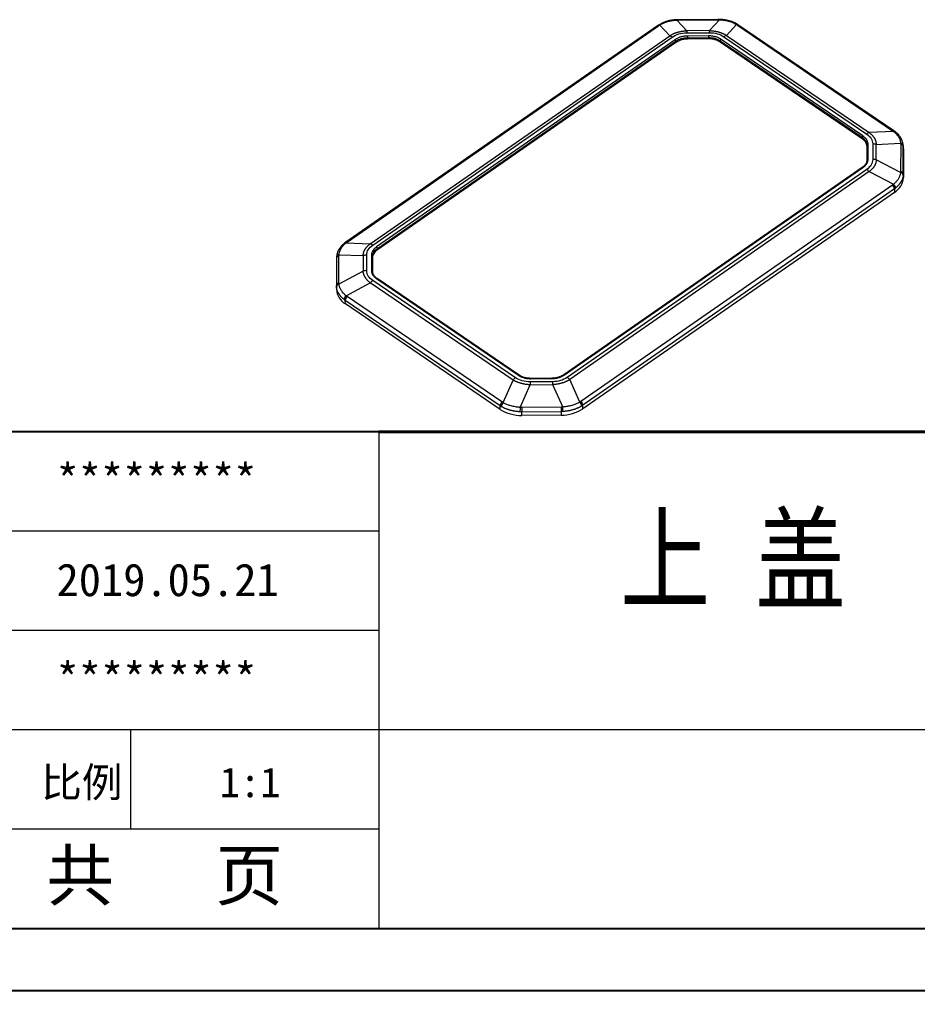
# Model space of a CAD drawing. Header units: inches. Extents: x 1127 to 4647, y 569 to 968.
# Drawn here: x 2056.7 to 2188.4, y 573 to 715.4 of the extents above; entities that cross this region are included whole.
import ezdxf

# ---------------------------------------------------------------- set-up
doc = ezdxf.new("R2010")
doc.units = ezdxf.units.IN
doc.layers.add('文字', color=81, linetype='Continuous')
doc.layers.add('粗实线', color=7, linetype='Continuous', lineweight=30)
doc.layers.add('细实线', color=3, linetype='Continuous', lineweight=9)
doc.styles.get("Standard").update_dxf_attribs({"font": 'txt', "bigfont": 'gbcbig.shx'})
doc.styles.add('宋体', font='', dxfattribs={"width": 0.8, "height": 3.5})
doc.styles.get('宋体').set_extended_font_data('SimSun')

msp = doc.modelspace()

# ---------------------------------------------------------------- linework, layer by layer
at = {"color": 7, "linetype": 'Continuous', "lineweight": 15}
for p, q in [((2153.358, 715.318), (2153.117, 715.313)), ((2154.588, 713.69), (2153.129, 715.261)), ((2153.357, 715.266), (2159.149, 715.306)), ((2159.15, 715.358), (2153.358, 715.318)), ((2159.376, 715.305), (2157.892, 713.713)), ((2159.391, 715.357), (2159.15, 715.358)), ((2150.271, 714.41), (2104.576, 682.687)), ((2104.765, 682.698), (2150.459, 714.421)), ((2150.454, 714.532), (2150.271, 714.41)), ((2150.625, 714.531), (2152.084, 712.959)), ((2157.892, 713.713), (2154.588, 713.69)), ((2161.88, 714.609), (2160.396, 713.017)), ((2162.045, 714.501), (2184.757, 699.042)), ((2162.24, 714.491), (2162.056, 714.611)), ((2184.952, 699.032), (2162.24, 714.491)), ((2108.149, 682.458), (2152.084, 712.959)), ((2108.524, 682.265), (2152.458, 712.766)), ((2152.863, 712.387), (2109.08, 681.991)), ((2109.2, 681.788), (2152.983, 712.184)), ((2152.983, 712.184), (2152.986, 711.98)), ((2154.587, 713.387), (2157.891, 713.41)), ((2157.784, 712.942), (2154.694, 712.921)), ((2154.696, 712.683), (2157.786, 712.705)), ((2154.696, 712.683), (2154.698, 712.48)), ((2157.788, 712.501), (2154.698, 712.48)), ((2157.786, 712.705), (2157.788, 712.501)), ((2159.498, 712.229), (2180.299, 698.07)), ((2159.498, 712.229), (2159.501, 712.026)), ((2180.302, 697.866), (2159.501, 712.026)), ((2180.417, 698.274), (2159.615, 712.434)), ((2160.02, 712.819), (2180.973, 698.556)), ((2160.396, 713.017), (2181.349, 698.754)), ((2152.986, 711.98), (2109.203, 681.584)), ((2180.299, 698.07), (2180.302, 697.866)), ((2184.913, 698.931), (2181.349, 698.754)), ((2185.127, 698.907), (2184.952, 699.032)), ((2180.996, 696.988), (2181.008, 696.897)), ((2181.008, 696.897), (2181.008, 694.773)), ((2181.174, 694.896), (2181.175, 697.02)), ((2181.854, 697.099), (2181.853, 694.827)), ((2182.385, 694.768), (2182.386, 697.04)), ((2182.386, 697.04), (2185.95, 697.216)), ((2185.956, 697.058), (2185.955, 693.077)), ((2186.337, 696.855), (2186.343, 696.705)), ((2186.343, 692.693), (2186.344, 696.675)), ((2186.351, 696.184), (2186.344, 696.72)), ((2186.344, 696.675), (2186.351, 696.155)), ((2186.351, 696.155), (2186.35, 692.173)), ((2186.351, 696.184), (2186.351, 696.155)), ((2180.321, 693.648), (2136.538, 663.252)), ((2136.632, 663.236), (2180.415, 693.632)), ((2185.948, 692.922), (2182.385, 694.768)), ((2180.971, 693.358), (2137.036, 662.857)), ((2181.347, 693.04), (2137.413, 662.538)), ((2181.347, 693.04), (2184.91, 691.193)), ((2186.35, 692.173), (2186.343, 692.693)), ((2184.754, 691.077), (2139.06, 659.354)), ((2185.03, 690.507), (2139.336, 658.784)), ((2185.037, 689.986), (2139.343, 658.264)), ((2185.03, 690.507), (2185.037, 689.986)), ((2104.576, 682.687), (2104.401, 682.56)), ((2104.609, 682.585), (2108.149, 682.458)), ((2103.563, 676.716), (2103.565, 680.698)), ((2103.571, 680.856), (2107.111, 680.729)), ((2107.111, 680.729), (2107.11, 678.458)), ((2107.641, 678.524), (2107.641, 680.795)), ((2108.321, 680.727), (2108.32, 678.602)), ((2109.2, 681.788), (2109.203, 681.584)), ((2103.187, 680.31), (2103.186, 676.328)), ((2103.196, 680.518), (2103.187, 680.314)), ((2108.49, 678.482), (2108.49, 680.606)), ((2108.49, 680.606), (2108.493, 680.402)), ((2108.493, 680.402), (2108.492, 678.46)), ((2107.11, 678.458), (2103.57, 676.562)), ((2108.504, 678.371), (2108.49, 678.482)), ((2104.607, 674.847), (2108.147, 676.743)), ((2129.1, 662.481), (2108.147, 676.743)), ((2129.475, 662.804), (2108.522, 677.067)), ((2109.078, 677.349), (2129.88, 663.189)), ((2129.976, 663.206), (2109.174, 677.366)), ((2103.186, 676.332), (2103.186, 676.299)), ((2103.187, 676.299), (2103.186, 676.328)), ((2103.186, 676.314), (2103.193, 675.778)), ((2127.209, 658.7), (2104.497, 674.159)), ((2104.504, 673.639), (2104.497, 674.159)), ((2127.216, 658.179), (2104.504, 673.639)), ((2127.474, 659.274), (2104.763, 674.733)), ((2127.64, 659.169), (2129.1, 662.481)), ((2134.908, 662.236), (2131.603, 662.213)), ((2134.801, 662.748), (2131.711, 662.727)), ((2131.711, 662.681), (2134.801, 662.702)), ((2138.895, 659.247), (2137.413, 662.538)), ((2130.144, 658.473), (2131.604, 661.785)), ((2131.604, 661.785), (2134.908, 661.808)), ((2134.908, 661.808), (2136.39, 658.517)), ((2127.216, 658.179), (2127.209, 658.7)), ((2136.163, 658.509), (2130.371, 658.469)), ((2139.343, 658.264), (2139.336, 658.784)), ((2130.376, 657.82), (2136.168, 657.86)), ((2130.383, 657.299), (2130.376, 657.82)), ((2136.175, 657.34), (2130.383, 657.299)), ((2136.168, 657.86), (2136.175, 657.34))]:
    msp.add_line(p, q, dxfattribs=at)
at = {"color": 8, "linetype": 'Continuous', "lineweight": 15}
for p, q in [((2186.343, 696.705), (2186.344, 696.675)), ((2103.196, 680.518), (2103.195, 680.5)), ((2108.49, 678.482), (2108.49, 678.464)), ((2103.193, 676.151), (2103.187, 676.299))]:
    msp.add_line(p, q, dxfattribs=at)
for p, q in [((2181.719, 654.9), (2000.167, 654.9)), ((1810.213, 582.062), (2327.942, 582.062)), ((1796.218, 572.957), (2337.047, 572.957))]:
    msp.add_line(p, q)
at = {"color": 7, "linetype": 'Continuous', "lineweight": 15, "flags": 128}
for points in [[(2186.337, 696.855), (2186.329, 696.917), (2186.328, 696.923)], [(2103.202, 680.561), (2103.2, 680.552), (2103.196, 680.518)]]:
    msp.add_lwpolyline(points, dxfattribs=at)
at = {"color": 8, "linetype": 'Continuous', "lineweight": 15}
for centre, radius, start, end in [((2153.027, 715.264), 0.102, 358.60836, 29.07465), ((2153.938, 715.278), 0.581, 176.02584, 181.20041), ((2159.729, 715.318), 0.581, 176.02584, 181.20041), ((2159.462, 715.308), 0.0857, 145.18244, 182.25816), ((2150.376, 714.23), 0.208, 66.29838, 120.37038), ((2150.538, 714.37), 0.183, 61.80428, 117.35954), ((2161.97, 714.442), 0.19, 63.162, 118.46538), ((2162.133, 714.305), 0.215, 60.13579, 114.09479), ((2184.845, 698.845), 0.215, 60.17299, 114.09194), ((2184.998, 698.714), 0.233, 56.08635, 111.31402), ((2185.897, 696.757), 0.462, 20.97063, 83.40346), ((2180.356, 693.572), 0.0842, 45.80014, 114.88183), ((2104.53, 682.368), 0.231, 69.82945, 123.70329), ((2104.682, 682.507), 0.208, 66.30269, 120.31583), ((2103.615, 680.423), 0.435, 95.78337, 161.60355), ((2109.139, 677.283), 0.0895, 66.89364, 133.02645), ((2129.941, 663.124), 0.0893, 66.56767, 133.07107), ((2132.624, 662.694), 0.913, 177.96107, 180.84719), ((2135.714, 662.716), 0.913, 177.96107, 180.84719), ((2136.573, 663.172), 0.0873, 47.22599, 113.77586)]:
    msp.add_arc(centre, radius, start, end, dxfattribs=at)
at = {"color": 7, "linetype": 'Continuous', "lineweight": 15}
for centre, radius, start, end in [((2197.001, 713.402), 42.414, 179.6114, 180.02018), ((2200.305, 713.425), 42.414, 179.6114, 180.02018), ((2151.554, 711.471), 1.58, 55.0782, 70.41238), ((2152.702, 712.154), 0.283, 6.02936, 55.35593), ((2174.82, 712.938), 20.126, 180.04878, 180.72492), ((2177.91, 712.959), 20.126, 180.04878, 180.72492), ((2159.774, 712.207), 0.277, 125.02887, 175.34606), ((2160.945, 711.519), 1.595, 110.0989, 125.42828), ((2180.576, 698.047), 0.277, 125.02887, 175.34606), ((2181.898, 697.256), 1.595, 110.0989, 125.42828), ((2181.156, 696.872), 0.15, 82.71847, 170.31677), ((2181.872, 694.83), 2.268, 76.90439, 90.45766), ((2185.901, 696.615), 0.447, 7.77768, 82.95658), ((2181.155, 694.748), 0.15, 82.71847, 170.31677), ((2181.871, 692.559), 2.268, 76.90439, 90.45766), ((2179.538, 691.281), 2.523, 44.17979, 55.391), ((2183.617, 692.327), 2.738, 301.25471, 356.78717), ((2185.866, 692.456), 0.474, 7.38463, 79.96492), ((2185.9, 692.633), 0.447, 7.77768, 82.95658), ((2184.119, 690.418), 0.915, 5.58357, 46.06582), ((2184.345, 690.531), 0.87, 7.12574, 49.48432), ((2107.619, 680.97), 1.58, 55.0782, 70.41238), ((2103.624, 680.263), 0.44, 97.77424, 173.837), ((2107.654, 678.537), 2.258, 90.32743, 103.92192), ((2108.342, 680.576), 0.152, 11.21472, 97.85817), ((2108.919, 681.758), 0.283, 6.02936, 55.35593), ((2107.654, 676.266), 2.258, 90.32743, 103.92192), ((2108.341, 678.452), 0.152, 11.21472, 97.85817), ((2103.623, 676.281), 0.44, 97.77424, 173.837), ((2103.657, 676.104), 0.466, 100.76805, 174.17937), ((2109.966, 675.014), 2.51, 125.12672, 136.44906), ((2105.884, 675.956), 2.697, 183.78163, 239.22518), ((2105.166, 674.205), 0.852, 131.07798, 174.31662), ((2105.39, 674.095), 0.895, 134.47865, 175.84381), ((2130.919, 660.752), 2.51, 125.12672, 136.44906), ((2252.5, 662.201), 120.897, 179.99435, 180.1971), ((2255.805, 662.224), 120.897, 179.99435, 180.1971), ((2135.603, 660.78), 2.523, 44.17979, 55.391), ((2138.425, 658.695), 0.915, 5.58357, 46.06582), ((2128.102, 658.635), 0.895, 134.47865, 175.84381), ((2130.239, 662.922), 5.624, 237.47913, 271.46552), ((2128.338, 658.538), 0.942, 137.90464, 177.42305), ((2143.666, 657.578), 13.552, 176.21187, 178.95687), ((2200.495, 658.696), 70.125, 180.18565, 180.71597), ((2206.287, 658.736), 70.125, 180.18565, 180.71597), ((2136.235, 663.027), 5.688, 269.3965, 303.12433), ((2114.374, 656.915), 22.075, 2.47531, 4.16053), ((2138.185, 658.595), 0.964, 3.99163, 42.62034)]:
    msp.add_arc(centre, radius, start, end, dxfattribs=at)
for points, knots in [([(2153.117, 715.313), (2152.921, 715.301), (2152.499, 715.275), (2151.84, 715.142), (2151.124, 714.912), (2150.686, 714.663), (2150.454, 714.532)], [0, 0, 0, 0, 0.2022252, 0.4359036, 0.7015508, 1, 1, 1, 1]), ([(2150.625, 714.531), (2150.664, 714.555), (2150.761, 714.614), (2150.945, 714.715), (2151.198, 714.835), (2151.488, 714.95), (2151.78, 715.045), (2152.05, 715.117), (2152.314, 715.173), (2152.583, 715.216), (2152.855, 715.247), (2153.038, 715.257), (2153.129, 715.261)], [0, 0, 0, 0, 0.05561865, 0.13922822, 0.25080816, 0.3856401, 0.49998021, 0.59997138, 0.69995857, 0.79994704, 0.89995134, 1, 1, 1, 1]), ([(2159.376, 715.305), (2159.427, 715.303), (2159.554, 715.299), (2159.783, 715.282), (2160.08, 715.246), (2160.4, 715.188), (2160.701, 715.114), (2160.964, 715.033), (2161.208, 714.945), (2161.442, 714.844), (2161.668, 714.734), (2161.809, 714.65), (2161.88, 714.609)], [0, 0, 0, 0, 0.05561867, 0.13922823, 0.25080816, 0.38564009, 0.49998021, 0.59997138, 0.69995857, 0.79994704, 0.89995134, 1, 1, 1, 1]), ([(2162.056, 714.611), (2161.824, 714.74), (2161.386, 714.982), (2160.669, 715.203), (2160.009, 715.327), (2159.587, 715.348), (2159.391, 715.357)], [0, 0, 0, 0, 0.2984305, 0.5640759, 0.7977612, 1, 1, 1, 1]), ([(2150.625, 714.531), (2150.597, 714.513), (2150.541, 714.476), (2150.486, 714.439), (2150.459, 714.421)], [0, 0, 0, 0, 0.5000234, 1, 1, 1, 1]), ([(2152.084, 712.959), (2152.123, 712.984), (2152.202, 713.034), (2152.324, 713.104), (2152.448, 713.17), (2152.574, 713.233), (2152.703, 713.292), (2152.835, 713.346), (2152.969, 713.397), (2153.105, 713.443), (2153.243, 713.486), (2153.384, 713.525), (2153.527, 713.56), (2153.672, 713.59), (2153.819, 713.617), (2153.969, 713.64), (2154.121, 713.658), (2154.275, 713.673), (2154.431, 713.684), (2154.535, 713.688), (2154.588, 713.69)], [0, 0, 0, 0, 0.0572107, 0.1138453, 0.1699707, 0.2256561, 0.2809721, 0.3359908, 0.3907854, 0.4454303, 0.5, 0.5545697, 0.6092146, 0.6640092, 0.7190279, 0.7743439, 0.8300293, 0.8861547, 0.9427893, 1, 1, 1, 1]), ([(2157.892, 713.713), (2157.945, 713.711), (2158.05, 713.709), (2158.206, 713.7), (2158.359, 713.688), (2158.511, 713.671), (2158.661, 713.651), (2158.808, 713.626), (2158.953, 713.597), (2159.096, 713.565), (2159.237, 713.528), (2159.375, 713.487), (2159.511, 713.442), (2159.645, 713.393), (2159.777, 713.341), (2159.906, 713.284), (2160.032, 713.223), (2160.156, 713.158), (2160.278, 713.09), (2160.357, 713.041), (2160.396, 713.017)], [0, 0, 0, 0, 0.0572107, 0.1138453, 0.1699707, 0.2256561, 0.2809721, 0.3359908, 0.3907854, 0.4454303, 0.5, 0.5545697, 0.6092146, 0.6640092, 0.7190279, 0.7743439, 0.8300293, 0.8861547, 0.9427893, 1, 1, 1, 1]), ([(2154.694, 712.921), (2154.655, 712.92), (2154.575, 712.919), (2154.451, 712.913), (2154.32, 712.903), (2154.153, 712.884), (2153.943, 712.848), (2153.707, 712.79), (2153.471, 712.712), (2153.269, 712.625), (2153.099, 712.536), (2152.97, 712.459), (2152.896, 712.409), (2152.863, 712.387)], [0, 0, 0, 0, 0.05730249, 0.11825588, 0.18283333, 0.25103992, 0.3666223, 0.50049451, 0.6182453, 0.74981223, 0.84842285, 0.93192326, 1, 1, 1, 1]), ([(2154.698, 712.48), (2154.539, 712.479), (2154.38, 712.469), (2154.066, 712.427), (2153.913, 712.396), (2153.622, 712.311), (2153.481, 712.257), (2153.22, 712.13), (2153.099, 712.059), (2152.986, 711.98)], [0, 0, 0, 0, 0.25, 0.25, 0.5, 0.5, 0.75, 0.75, 1, 1, 1, 1]), ([(2159.615, 712.434), (2159.587, 712.452), (2159.53, 712.49), (2159.437, 712.546), (2159.334, 712.602), (2159.198, 712.67), (2159.015, 712.747), (2158.79, 712.82), (2158.544, 712.879), (2158.314, 712.915), (2158.103, 712.934), (2157.933, 712.942), (2157.83, 712.942), (2157.784, 712.942)], [0, 0, 0, 0, 0.0573025, 0.1182559, 0.1828333, 0.2510399, 0.3666223, 0.5004945, 0.6182453, 0.7498122, 0.8484229, 0.9319233, 1, 1, 1, 1]), ([(2159.501, 712.026), (2159.388, 712.103), (2159.266, 712.172), (2159.004, 712.296), (2158.864, 712.347), (2158.573, 712.428), (2158.419, 712.458), (2158.106, 712.494), (2157.948, 712.503), (2157.788, 712.501)], [0, 0, 0, 0, 0.25, 0.25, 0.5, 0.5, 0.75, 0.75, 1, 1, 1, 1]), ([(2180.995, 696.812), (2180.988, 696.891), (2180.975, 697.054), (2180.868, 697.293), (2180.672, 697.582), (2180.445, 697.757), (2180.302, 697.866)], [0, 0, 0, 0, 0.1979917, 0.410666, 0.6295447, 1, 1, 1, 1]), ([(2181.175, 697.02), (2181.174, 697.047), (2181.173, 697.102), (2181.166, 697.188), (2181.152, 697.277), (2181.126, 697.392), (2181.077, 697.536), (2180.995, 697.698), (2180.883, 697.859), (2180.759, 697.997), (2180.631, 698.113), (2180.521, 698.201), (2180.449, 698.251), (2180.417, 698.274)], [0, 0, 0, 0, 0.0573025, 0.1182559, 0.1828333, 0.2510399, 0.3666223, 0.5004945, 0.6182453, 0.7498122, 0.8484229, 0.9319233, 1, 1, 1, 1]), ([(2181.349, 698.754), (2181.384, 698.728), (2181.454, 698.676), (2181.553, 698.594), (2181.646, 698.511), (2181.734, 698.426), (2181.816, 698.338), (2181.893, 698.249), (2181.965, 698.158), (2182.031, 698.066), (2182.091, 697.971), (2182.146, 697.875), (2182.196, 697.776), (2182.24, 697.676), (2182.278, 697.574), (2182.311, 697.471), (2182.338, 697.366), (2182.36, 697.259), (2182.377, 697.15), (2182.383, 697.077), (2182.386, 697.04)], [0, 0, 0, 0, 0.0572107, 0.1138453, 0.1699707, 0.2256561, 0.2809721, 0.3359908, 0.3907854, 0.4454303, 0.5, 0.5545697, 0.6092146, 0.6640092, 0.7190279, 0.7743439, 0.8300293, 0.8861547, 0.9427893, 1, 1, 1, 1]), ([(2184.913, 698.931), (2184.888, 698.949), (2184.837, 698.987), (2184.784, 699.023), (2184.757, 699.042)], [0, 0, 0, 0, 0.5000234, 1, 1, 1, 1]), ([(2184.913, 698.931), (2184.946, 698.905), (2185.029, 698.84), (2185.168, 698.718), (2185.336, 698.549), (2185.498, 698.353), (2185.632, 698.153), (2185.734, 697.968), (2185.814, 697.786), (2185.878, 697.599), (2185.925, 697.409), (2185.942, 697.28), (2185.95, 697.216)], [0, 0, 0, 0, 0.0556187, 0.1392282, 0.2508082, 0.3856401, 0.4999802, 0.5999714, 0.6999586, 0.799947, 0.8999513, 1, 1, 1, 1]), ([(2186.328, 696.923), (2186.289, 697.144), (2186.216, 697.563), (2185.914, 698.115), (2185.554, 698.561), (2185.262, 698.797), (2185.127, 698.907)], [0, 0, 0, 0, 0.29852863, 0.56437089, 0.79810867, 1, 1, 1, 1]), ([(2181.01, 694.796), (2181.006, 694.715), (2180.999, 694.571), (2180.943, 694.385), (2180.88, 694.246), (2180.806, 694.12), (2180.704, 693.984), (2180.547, 693.818), (2180.403, 693.71), (2180.321, 693.648)], [0, 0, 0, 0, 0.1914111, 0.3385768, 0.4450984, 0.5342041, 0.6599709, 0.805929, 1, 1, 1, 1]), ([(2180.415, 693.632), (2180.442, 693.651), (2180.498, 693.691), (2180.581, 693.756), (2180.663, 693.827), (2180.763, 693.921), (2180.877, 694.048), (2180.986, 694.204), (2181.074, 694.373), (2181.129, 694.532), (2181.159, 694.677), (2181.172, 694.794), (2181.173, 694.864), (2181.174, 694.896)], [0, 0, 0, 0, 0.05730249, 0.11825589, 0.18283334, 0.25103992, 0.3666223, 0.50049451, 0.6182453, 0.74981223, 0.84842285, 0.93192326, 1, 1, 1, 1]), ([(2182.385, 694.768), (2182.382, 694.733), (2182.376, 694.662), (2182.359, 694.556), (2182.337, 694.452), (2182.31, 694.348), (2182.277, 694.246), (2182.239, 694.145), (2182.194, 694.046), (2182.145, 693.948), (2182.09, 693.851), (2182.029, 693.755), (2181.963, 693.66), (2181.892, 693.567), (2181.815, 693.476), (2181.732, 693.386), (2181.644, 693.297), (2181.551, 693.209), (2181.452, 693.123), (2181.382, 693.068), (2181.347, 693.04)], [0, 0, 0, 0, 0.0572107, 0.1138453, 0.1699707, 0.2256561, 0.2809721, 0.3359908, 0.3907854, 0.4454303, 0.5, 0.5545697, 0.6092146, 0.6640092, 0.7190279, 0.7743439, 0.8300293, 0.8861547, 0.9427893, 1, 1, 1, 1]), ([(2185.948, 692.922), (2185.944, 692.888), (2185.933, 692.802), (2185.902, 692.648), (2185.842, 692.446), (2185.752, 692.228), (2185.64, 692.021), (2185.52, 691.838), (2185.391, 691.668), (2185.246, 691.504), (2185.087, 691.344), (2184.969, 691.243), (2184.91, 691.193)], [0, 0, 0, 0, 0.0556187, 0.1392282, 0.2508082, 0.3856401, 0.4999802, 0.5999714, 0.6999586, 0.799947, 0.8999513, 1, 1, 1, 1]), ([(2186.335, 692.516), (2186.332, 692.481), (2186.325, 692.41), (2186.307, 692.304), (2186.284, 692.198), (2186.255, 692.092), (2186.221, 691.987), (2186.182, 691.882), (2186.137, 691.778), (2186.087, 691.675), (2186.032, 691.574), (2185.971, 691.473), (2185.906, 691.374), (2185.835, 691.276), (2185.76, 691.179), (2185.68, 691.084), (2185.594, 690.991), (2185.505, 690.9), (2185.411, 690.811), (2185.312, 690.724), (2185.243, 690.668), (2185.208, 690.639)], [0, 0, 0, 0, 0.0526358, 0.1052702, 0.1579034, 0.2105355, 0.2631667, 0.3157971, 0.3684269, 0.4210563, 0.4736855, 0.5263145, 0.5789437, 0.6315731, 0.6842029, 0.7368333, 0.7894645, 0.8420966, 0.8947298, 0.9473642, 1, 1, 1, 1]), ([(2186.343, 692.693), (2186.343, 692.664), (2186.342, 692.604), (2186.338, 692.546), (2186.335, 692.516)], [0, 0, 0, 0, 0.499912, 1, 1, 1, 1]), ([(2184.754, 691.077), (2184.781, 691.095), (2184.834, 691.133), (2184.885, 691.173), (2184.91, 691.193)], [0, 0, 0, 0, 0.4999766, 1, 1, 1, 1]), ([(2185.208, 690.639), (2185.179, 690.617), (2185.121, 690.571), (2185.061, 690.528), (2185.03, 690.507)], [0, 0, 0, 0, 0.50008802, 1, 1, 1, 1]), ([(2104.401, 682.56), (2104.267, 682.449), (2103.977, 682.21), (2103.617, 681.76), (2103.315, 681.204), (2103.241, 680.783), (2103.202, 680.561)], [0, 0, 0, 0, 0.2017178, 0.4353637, 0.7012511, 1, 1, 1, 1]), ([(2103.571, 680.856), (2103.576, 680.892), (2103.586, 680.982), (2103.618, 681.142), (2103.677, 681.35), (2103.768, 681.573), (2103.88, 681.781), (2103.999, 681.962), (2104.128, 682.129), (2104.273, 682.29), (2104.432, 682.443), (2104.55, 682.537), (2104.609, 682.585)], [0, 0, 0, 0, 0.0556186, 0.1392282, 0.2508082, 0.3856401, 0.4999802, 0.5999714, 0.6999586, 0.799947, 0.8999513, 1, 1, 1, 1]), ([(2107.111, 680.729), (2107.114, 680.766), (2107.12, 680.839), (2107.137, 680.948), (2107.159, 681.056), (2107.186, 681.161), (2107.219, 681.265), (2107.258, 681.368), (2107.302, 681.468), (2107.351, 681.567), (2107.406, 681.664), (2107.467, 681.76), (2107.533, 681.854), (2107.605, 681.946), (2107.682, 682.036), (2107.764, 682.124), (2107.852, 682.21), (2107.946, 682.295), (2108.044, 682.378), (2108.114, 682.431), (2108.149, 682.458)], [0, 0, 0, 0, 0.0572107, 0.1138453, 0.1699707, 0.2256561, 0.2809721, 0.3359908, 0.3907854, 0.4454303, 0.5, 0.5545697, 0.6092146, 0.6640092, 0.7190279, 0.7743439, 0.8300293, 0.8861547, 0.9427893, 1, 1, 1, 1]), ([(2109.08, 681.991), (2109.052, 681.971), (2108.996, 681.931), (2108.914, 681.867), (2108.831, 681.796), (2108.731, 681.702), (2108.617, 681.575), (2108.509, 681.419), (2108.421, 681.25), (2108.366, 681.091), (2108.336, 680.946), (2108.323, 680.829), (2108.321, 680.758), (2108.321, 680.727)], [0, 0, 0, 0, 0.05730249, 0.11825589, 0.18283334, 0.25103992, 0.3666223, 0.50049451, 0.6182453, 0.74981223, 0.84842285, 0.93192326, 1, 1, 1, 1]), ([(2109.203, 681.584), (2109.09, 681.506), (2108.987, 681.422), (2108.805, 681.24), (2108.729, 681.144), (2108.608, 680.943), (2108.563, 680.836), (2108.507, 680.621), (2108.493, 680.512), (2108.493, 680.402)], [0, 0, 0, 0, 0.25, 0.25, 0.5, 0.5, 0.75, 0.75, 1, 1, 1, 1]), ([(2108.147, 676.743), (2108.112, 676.771), (2108.042, 676.826), (2107.944, 676.91), (2107.85, 676.996), (2107.762, 677.084), (2107.68, 677.173), (2107.603, 677.264), (2107.531, 677.356), (2107.465, 677.449), (2107.405, 677.544), (2107.35, 677.64), (2107.3, 677.738), (2107.256, 677.837), (2107.218, 677.937), (2107.185, 678.039), (2107.158, 678.142), (2107.136, 678.246), (2107.12, 678.351), (2107.113, 678.422), (2107.11, 678.458)], [0, 0, 0, 0, 0.0572107, 0.1138453, 0.1699707, 0.2256561, 0.2809721, 0.3359908, 0.3907854, 0.4454303, 0.5, 0.5545697, 0.6092146, 0.6640092, 0.7190279, 0.7743439, 0.8300293, 0.8861547, 0.9427893, 1, 1, 1, 1]), ([(2108.32, 678.602), (2108.32, 678.576), (2108.321, 678.52), (2108.329, 678.435), (2108.343, 678.345), (2108.368, 678.231), (2108.417, 678.087), (2108.5, 677.925), (2108.611, 677.764), (2108.735, 677.626), (2108.863, 677.51), (2108.974, 677.421), (2109.046, 677.371), (2109.078, 677.349)], [0, 0, 0, 0, 0.0573025, 0.1182559, 0.1828333, 0.2510399, 0.3666223, 0.5004945, 0.6182453, 0.7498122, 0.8484229, 0.9319233, 1, 1, 1, 1]), ([(2109.174, 677.366), (2109.069, 677.445), (2108.886, 677.583), (2108.717, 677.787), (2108.609, 677.965), (2108.526, 678.159), (2108.505, 678.303), (2108.493, 678.39)], [0, 0, 0, 0, 0.2720835, 0.4704764, 0.599771, 0.7603463, 1, 1, 1, 1]), ([(2104.607, 674.847), (2104.573, 674.875), (2104.491, 674.944), (2104.351, 675.072), (2104.183, 675.248), (2104.021, 675.448), (2103.888, 675.648), (2103.786, 675.833), (2103.705, 676.012), (2103.641, 676.194), (2103.594, 676.378), (2103.578, 676.5), (2103.57, 676.562)], [0, 0, 0, 0, 0.0556186, 0.1392282, 0.2508082, 0.3856401, 0.4999802, 0.5999714, 0.6999586, 0.799947, 0.8999513, 1, 1, 1, 1]), ([(2104.319, 674.29), (2104.284, 674.317), (2104.215, 674.373), (2104.117, 674.458), (2104.022, 674.546), (2103.933, 674.636), (2103.848, 674.728), (2103.767, 674.822), (2103.692, 674.917), (2103.621, 675.014), (2103.556, 675.113), (2103.496, 675.212), (2103.44, 675.314), (2103.391, 675.416), (2103.346, 675.519), (2103.307, 675.623), (2103.273, 675.728), (2103.244, 675.833), (2103.221, 675.939), (2103.204, 676.045), (2103.197, 676.116), (2103.193, 676.151)], [0, 0, 0, 0, 0.0526358, 0.1052702, 0.1579034, 0.2105355, 0.2631667, 0.3157971, 0.3684269, 0.4210563, 0.4736855, 0.5263145, 0.5789437, 0.6315731, 0.6842029, 0.7368333, 0.7894645, 0.8420966, 0.8947298, 0.9473642, 1, 1, 1, 1]), ([(2104.497, 674.159), (2104.467, 674.181), (2104.406, 674.223), (2104.348, 674.267), (2104.319, 674.29)], [0, 0, 0, 0, 0.499912, 1, 1, 1, 1]), ([(2104.607, 674.847), (2104.632, 674.828), (2104.683, 674.789), (2104.736, 674.752), (2104.763, 674.733)], [0, 0, 0, 0, 0.5000234, 1, 1, 1, 1]), ([(2131.604, 661.785), (2131.551, 661.787), (2131.447, 661.792), (2131.291, 661.804), (2131.137, 661.819), (2130.985, 661.838), (2130.836, 661.861), (2130.688, 661.887), (2130.543, 661.917), (2130.4, 661.95), (2130.259, 661.987), (2130.121, 662.028), (2129.985, 662.072), (2129.851, 662.12), (2129.72, 662.171), (2129.591, 662.226), (2129.464, 662.284), (2129.34, 662.346), (2129.218, 662.411), (2129.14, 662.458), (2129.1, 662.481)], [0, 0, 0, 0, 0.0572107, 0.1138453, 0.1699707, 0.2256561, 0.2809721, 0.3359908, 0.3907854, 0.4454303, 0.5, 0.5545697, 0.6092146, 0.6640092, 0.7190279, 0.7743439, 0.8300293, 0.8861547, 0.9427893, 1, 1, 1, 1]), ([(2129.88, 663.189), (2129.908, 663.171), (2129.965, 663.133), (2130.058, 663.077), (2130.16, 663.02), (2130.296, 662.953), (2130.48, 662.876), (2130.705, 662.802), (2130.951, 662.744), (2131.181, 662.708), (2131.392, 662.689), (2131.561, 662.681), (2131.664, 662.681), (2131.711, 662.681)], [0, 0, 0, 0, 0.0573025, 0.1182559, 0.1828333, 0.2510399, 0.3666223, 0.5004945, 0.6182453, 0.7498122, 0.8484229, 0.9319233, 1, 1, 1, 1]), ([(2131.711, 662.727), (2131.577, 662.729), (2131.347, 662.734), (2131.06, 662.777), (2130.854, 662.821), (2130.672, 662.871), (2130.467, 662.942), (2130.222, 663.051), (2130.063, 663.151), (2129.976, 663.206)], [0, 0, 0, 0, 0.2075964, 0.3558388, 0.453618, 0.5423234, 0.6617497, 0.8132415, 1, 1, 1, 1]), ([(2136.538, 663.252), (2136.441, 663.19), (2136.274, 663.084), (2136.029, 662.975), (2135.838, 662.907), (2135.656, 662.853), (2135.434, 662.803), (2135.142, 662.759), (2134.923, 662.752), (2134.801, 662.748)], [0, 0, 0, 0, 0.2064454, 0.3541771, 0.4518009, 0.5404948, 0.6601168, 0.8121771, 1, 1, 1, 1]), ([(2134.801, 662.702), (2134.839, 662.703), (2134.92, 662.704), (2135.044, 662.71), (2135.175, 662.72), (2135.341, 662.739), (2135.552, 662.774), (2135.788, 662.833), (2136.024, 662.911), (2136.225, 662.998), (2136.396, 663.087), (2136.525, 663.164), (2136.599, 663.214), (2136.632, 663.236)], [0, 0, 0, 0, 0.05730249, 0.11825588, 0.18283334, 0.25103992, 0.3666223, 0.50049451, 0.6182453, 0.74981223, 0.84842285, 0.93192326, 1, 1, 1, 1]), ([(2137.413, 662.538), (2137.373, 662.515), (2137.295, 662.467), (2137.173, 662.4), (2137.049, 662.337), (2136.922, 662.277), (2136.793, 662.22), (2136.661, 662.167), (2136.528, 662.117), (2136.391, 662.071), (2136.253, 662.029), (2136.112, 661.99), (2135.969, 661.954), (2135.824, 661.923), (2135.677, 661.894), (2135.527, 661.87), (2135.375, 661.849), (2135.222, 661.831), (2135.066, 661.817), (2134.961, 661.811), (2134.908, 661.808)], [0, 0, 0, 0, 0.0572107, 0.1138453, 0.1699707, 0.2256561, 0.2809721, 0.3359908, 0.3907854, 0.4454303, 0.5, 0.5545697, 0.6092146, 0.6640092, 0.7190279, 0.7743439, 0.8300293, 0.8861547, 0.9427893, 1, 1, 1, 1]), ([(2138.895, 659.247), (2138.923, 659.264), (2138.979, 659.299), (2139.033, 659.336), (2139.06, 659.354)], [0, 0, 0, 0, 0.50002336, 1, 1, 1, 1]), ([(2127.398, 658.58), (2127.366, 658.599), (2127.301, 658.638), (2127.24, 658.679), (2127.209, 658.7)], [0, 0, 0, 0, 0.50008802, 1, 1, 1, 1]), ([(2130.116, 657.825), (2130.064, 657.827), (2129.959, 657.833), (2129.802, 657.846), (2129.646, 657.862), (2129.491, 657.881), (2129.336, 657.905), (2129.183, 657.931), (2129.032, 657.962), (2128.882, 657.995), (2128.735, 658.033), (2128.589, 658.073), (2128.445, 658.117), (2128.304, 658.164), (2128.165, 658.214), (2128.029, 658.268), (2127.896, 658.324), (2127.767, 658.384), (2127.64, 658.446), (2127.517, 658.511), (2127.437, 658.557), (2127.398, 658.58)], [0, 0, 0, 0, 0.0526358, 0.1052702, 0.1579034, 0.2105355, 0.2631667, 0.3157971, 0.3684269, 0.4210563, 0.4736855, 0.5263145, 0.5789437, 0.6315731, 0.6842029, 0.7368333, 0.7894645, 0.8420966, 0.8947298, 0.9473642, 1, 1, 1, 1]), ([(2130.144, 658.473), (2130.093, 658.477), (2129.965, 658.485), (2129.737, 658.508), (2129.439, 658.55), (2129.12, 658.612), (2128.819, 658.688), (2128.555, 658.767), (2128.312, 658.853), (2128.077, 658.949), (2127.851, 659.053), (2127.71, 659.13), (2127.64, 659.169)], [0, 0, 0, 0, 0.0556187, 0.1392282, 0.2508082, 0.3856401, 0.4999802, 0.5999714, 0.6999586, 0.799947, 0.8999513, 1, 1, 1, 1]), ([(2138.895, 659.247), (2138.856, 659.225), (2138.758, 659.17), (2138.574, 659.076), (2138.322, 658.961), (2138.032, 658.85), (2137.739, 658.757), (2137.469, 658.684), (2137.205, 658.625), (2136.937, 658.577), (2136.665, 658.54), (2136.482, 658.524), (2136.39, 658.517)], [0, 0, 0, 0, 0.05561867, 0.13922823, 0.25080816, 0.38564009, 0.49998021, 0.59997138, 0.69995857, 0.79994704, 0.89995134, 1, 1, 1, 1]), ([(2139.147, 658.662), (2139.107, 658.638), (2139.028, 658.591), (2138.904, 658.524), (2138.778, 658.46), (2138.648, 658.399), (2138.515, 658.341), (2138.379, 658.285), (2138.24, 658.233), (2138.099, 658.184), (2137.955, 658.138), (2137.809, 658.096), (2137.662, 658.056), (2137.512, 658.021), (2137.36, 657.988), (2137.208, 657.959), (2137.053, 657.934), (2136.898, 657.912), (2136.742, 657.894), (2136.585, 657.879), (2136.48, 657.872), (2136.428, 657.868)], [0, 0, 0, 0, 0.0526358, 0.1052702, 0.1579034, 0.2105355, 0.2631667, 0.3157971, 0.3684269, 0.4210563, 0.4736855, 0.5263145, 0.5789437, 0.6315731, 0.6842029, 0.7368333, 0.7894645, 0.8420966, 0.8947298, 0.9473642, 1, 1, 1, 1]), ([(2139.336, 658.784), (2139.305, 658.763), (2139.243, 658.721), (2139.179, 658.681), (2139.147, 658.662)], [0, 0, 0, 0, 0.49991198, 1, 1, 1, 1]), ([(2130.376, 657.82), (2130.333, 657.82), (2130.246, 657.82), (2130.16, 657.823), (2130.116, 657.825)], [0, 0, 0, 0, 0.499912, 1, 1, 1, 1]), ([(2136.428, 657.868), (2136.384, 657.866), (2136.298, 657.862), (2136.211, 657.86), (2136.168, 657.86)], [0, 0, 0, 0, 0.500088, 1, 1, 1, 1])]:
    msp.add_open_spline(points, degree=3, knots=knots, dxfattribs=at)
for points in [[(2153.129, 715.261), (2153.205, 715.264), (2153.281, 715.265), (2153.357, 715.266)], [(2159.149, 715.306), (2159.224, 715.307), (2159.3, 715.306), (2159.376, 715.305)], [(2161.88, 714.609), (2161.937, 714.574), (2161.992, 714.538), (2162.045, 714.501)], [(2152.458, 712.766), (2153.044, 713.173), (2153.759, 713.381), (2154.587, 713.387)], [(2152.983, 712.184), (2153.449, 712.507), (2154.034, 712.679), (2154.696, 712.683)], [(2157.786, 712.705), (2158.445, 712.709), (2159.03, 712.547), (2159.498, 712.229)], [(2157.891, 713.41), (2158.719, 713.416), (2159.435, 713.217), (2160.02, 712.819)], [(2180.973, 698.556), (2181.558, 698.158), (2181.854, 697.668), (2181.854, 697.099)], [(2185.95, 697.216), (2185.954, 697.163), (2185.956, 697.11), (2185.956, 697.058)], [(2181.853, 694.827), (2181.853, 694.258), (2181.556, 693.764), (2180.971, 693.358)], [(2185.955, 693.077), (2185.955, 693.024), (2185.953, 692.973), (2185.948, 692.922)], [(2104.609, 682.585), (2104.66, 682.623), (2104.712, 682.661), (2104.765, 682.698)], [(2107.641, 680.795), (2107.642, 681.364), (2107.938, 681.859), (2108.524, 682.265)], [(2103.565, 680.698), (2103.565, 680.75), (2103.567, 680.803), (2103.571, 680.856)], [(2108.49, 680.606), (2108.491, 681.059), (2108.732, 681.463), (2109.2, 681.788)], [(2108.522, 677.067), (2107.937, 677.465), (2107.64, 677.955), (2107.641, 678.524)], [(2103.57, 676.562), (2103.565, 676.613), (2103.563, 676.664), (2103.563, 676.716)], [(2131.603, 662.213), (2130.776, 662.207), (2130.06, 662.406), (2129.475, 662.804)], [(2137.036, 662.857), (2136.451, 662.45), (2135.735, 662.241), (2134.908, 662.236)], [(2127.64, 659.169), (2127.583, 659.202), (2127.528, 659.237), (2127.474, 659.274)], [(2130.371, 658.469), (2130.295, 658.468), (2130.219, 658.47), (2130.144, 658.473)], [(2136.39, 658.517), (2136.314, 658.512), (2136.239, 658.509), (2136.163, 658.509)]]:
    msp.add_open_spline(points, degree=3, dxfattribs=at)
at = {"color": 8, "linetype": 'Continuous', "lineweight": 15}
msp.add_open_spline([(2180.299, 698.07), (2180.411, 697.986), (2180.625, 697.826), (2180.846, 697.54), (2180.975, 697.259), (2180.99, 697.071), (2180.996, 696.988)], degree=3, knots=[0, 0, 0, 0, 0.2790783, 0.5375814, 0.7960844, 1, 1, 1, 1], dxfattribs=at)
at = {"layer": '粗实线', "color": 7, "lineweight": 40}
msp.add_line((2327.942, 654.9), (2109.425, 654.9), dxfattribs=at)
at = {"layer": '细实线', "color": 7}
for p, q in [((2109.425, 654.9), (2109.425, 582.062)), ((2109.425, 640.333), (2000.167, 640.333)), ((2109.425, 625.765), (2000.167, 625.765)), ((2327.942, 611.197), (2000.167, 611.197)), ((2073.006, 611.197), (2073.006, 596.629)), ((2109.425, 596.629), (2000.167, 596.629))]:
    msp.add_line(p, q, dxfattribs=at)

# ---------------------------------------------------------------- texts
at = {"char_height": 4.79086, "width": 2722.88714, "attachment_point": 1}
for s, insert in [('{\\fSimHei|b0|i0|c134|p49;*********}', (2062.141, 650.15)), ('{\\fSimHei|b0|i0|c134|p49;2019.\\fSimHei|b0|i0|c0|p49;0\\fSimHei|b0|i0|c134|p49;5.21}', (2062.141, 635.582)), ('{\\fSimHei|b0|i0|c134|p49;*********}', (2062.141, 621.015))]:
    msp.add_mtext(s, dxfattribs=dict(at, insert=insert))
at = {"layer": '文字', "color": 0, "insert": (2144.788, 642.324), "char_height": 12.1398, "width": 155.20318, "attachment_point": 1, "style": '宋体'}
msp.add_mtext('上 盖', dxfattribs=at)
at = {"layer": '细实线', "color": 7, "attachment_point": 1}
for s, insert, char_height, width in [('{\\fSimSun|b0|i0|c134|p54;比例}', (2059.895, 605.68), 4.37033, 19.18441), ('{\\fSimSun|b0|i0|c134|p54;1:1}', (2086.071, 605.68), 4.37033, 19.18441), ('{\\fSimSun|b0|i0|c134|p54; 共   页}', (2055.688, 593.507), 7.28389, 54.62917)]:
    msp.add_mtext(s, dxfattribs=dict(at, insert=insert, char_height=char_height, width=width))

doc.saveas('drawing.dxf')
